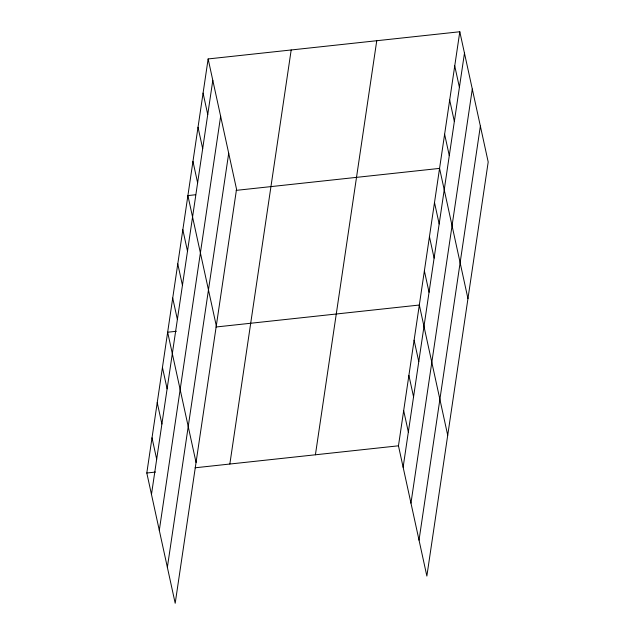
<?xml version="1.0" encoding="UTF-8"?>
<svg xmlns="http://www.w3.org/2000/svg" width="635" height="635" viewBox="0 0 635 635"><rect width="100%" height="100%" fill="white"/><g stroke="black" fill="none" stroke-linecap="round" stroke-linejoin="round"><path stroke-width="0.95" d="M208.137 58.944L236.537 189.19L175.196 603.25L146.804 473.004L208.137 58.944L459.803 31.75L488.196 161.996L426.863 576.056L398.462 445.81L459.803 31.75M151.471 494.411L212.804 80.343M159.298 530.328L220.639 116.268M167.37 567.333L228.703 153.273M229.846 464.034L291.187 49.967M315.412 454.787L376.753 40.727M403.13 467.217L464.471 53.149M410.964 503.134L472.297 89.067M419.029 540.139L480.37 126.079M195.62 194.747L187.896 195.588L216.297 325.826M236.18 190.365L439.563 168.394L467.955 298.633M176.347 331.287L167.656 332.224L196.056 462.47M215.94 327.009L419.322 305.03L447.715 435.277M146.804 473.004L155.496 472.067M195.088 467.789L398.462 445.81M454.739 65.913L459.407 87.312M449.683 100.068L454.35 121.475M444.619 134.231L449.286 155.631M434.499 202.549L439.166 223.957M429.443 236.712L434.11 258.112M424.378 270.867L429.046 292.275M414.107 340.225L418.775 361.625M408.892 375.42L413.56 396.827M403.677 410.615L408.345 432.022M203.081 93.107L207.74 114.506M198.017 127.262L202.684 148.669M192.961 161.425L197.62 182.824M182.832 229.743L187.5 251.15M177.776 263.906L182.443 285.305M172.712 298.061L177.379 319.469M162.441 367.419L167.108 388.818M157.226 402.614L161.893 424.021M152.011 437.809L156.678 459.216"/></g></svg>
